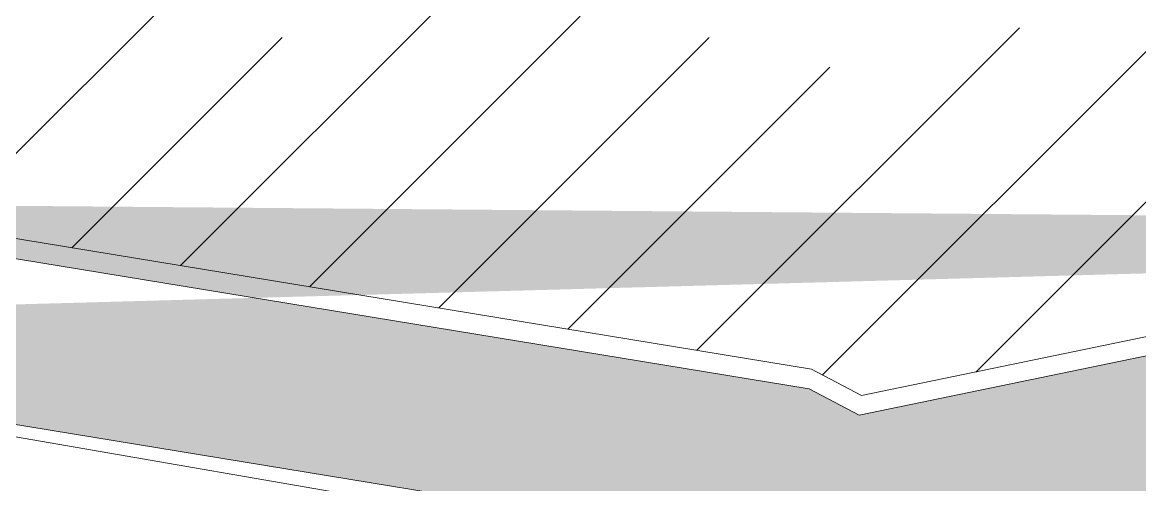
# Model space of a CAD drawing. Header units: millimetres. Extents: x -46762 to 217101, y -107409 to 31524.
# Drawn here: x 118407 to 119151, y -81489 to -81181 of the extents above; entities that cross this region are included whole.
import ezdxf

# ---------------------------------------------------------------- set-up
doc = ezdxf.new("R2010")
doc.units = ezdxf.units.MM

msp = doc.modelspace()

# ---------------------------------------------------------------- hatches: boundary and pattern name
at = {"lineweight": 0}
h = msp.add_hatch(dxfattribs=at)
h.set_pattern_fill('JIS_WOOD', scale=100, style=0)
h.set_pattern_definition([(45, (56195.76325502712, -78375.66156037094), (-49.99999991609842, 49.99999991609842), [])])
h.paths.add_polyline_path([(118750.6534083098, -81733.63051899284), (118752.1618696954, -81757.50101246405), (118077.335959124, -81633.52145728393), (118184.405920295, -81270.61903828377), (118348.9813645023, -81329.78546330356), (118383.5420986236, -81335.45342536186), (118372.1248235221, -81325.65490655105), (118334.618646199, -81299.10318880039), (118229.9147656879, -81231.94271745006), (118142.4009282779, -81178.8389361423), (117987.6888113358, -81106.9927861756), (117820.7092073889, -81045.19923232532), (117734.1855293716, -81012.36040587178), (117539.233634408, -80974.04849931048), (117477.9002337936, -80960.91303789034), (117359.155455072, -80946.11320959349), (117240.9472528315, -80936.14014898124), (117198.29455133, -80935.2611904023), (117155.6418498286, -80936.14014898124), (117037.4336475881, -80946.11320959349), (116918.6888688665, -80960.91303789034), (116857.355468252, -80974.04849931048), (116662.4035732884, -81012.36040587178), (116575.8798952712, -81045.19923232532), (116408.9002913243, -81106.9927861756), (116254.1881743822, -81178.8389361423), (116166.6743369722, -81231.94271745006), (116061.9704564611, -81299.10318880039), (116024.464279138, -81325.65490655105), (115880.6917520873, -81449.04317549116), (115850.9996498785, -81453.72850830093), (115825.9955316629, -81477.15690138275), (115813.4934725552, -81508.3942977497), (115669.3123174432, -81659.68569639859), (115676.0019449586, -81697.57122349617), (115575.6598376048, -81817.91432004538), (115459.709175726, -81982.82842152915), (115350.4481413626, -82165.57127079318), (115267.9444643723, -82352.77156635729), (115202.6884649063, -82512.57326395431), (115141.0438384059, -82705.35211062092), (115089.3423026176, -82975.64003515246), (115063.5134358043, -83309.66563790185), (115063.5134358043, -84314.96154953045), (119333.0756668558, -84314.96154953045), (119333.0756668558, -83309.66563790185), (119307.2468000424, -82975.64003515246), (119255.5452642542, -82705.35211062092), (119193.9006377538, -82512.57326395431), (119128.6446382878, -82352.77156635729), (119046.1409612974, -82165.57127079318), (118936.8799269341, -81982.82842152915), (118820.9292650552, -81817.91432004538)])
h.paths.add_polyline_path([(119046.055732599, -84632.19402997571), (119653.2928341847, -84503.1217995442), (119653.2928341847, -84183.14922473943), (119333.0756668558, -84251.21348481457), (119333.0756668558, -83309.66563790193), (119307.2468000425, -82975.64003515255), (119255.5452642542, -82705.35211062092), (119193.9006377537, -82512.57326395423), (119128.6446382877, -82352.77156635743), (119046.1409612975, -82165.5712707933), (118936.8799269341, -81982.82842152918), (118820.9292650552, -81817.91432004535), (118750.6534083098, -81733.63051899281), (118752.1618696954, -81757.50101246405), (118077.335959124, -81633.52145728393), (118184.405920295, -81270.61903828377), (118348.9813645024, -81329.78546330356), (118383.5420986236, -81335.45342536186), (118372.1248235221, -81325.654906551), (118362.1478556018, -81318.59191972773), (118440.5054303993, -81331.44256576359), (118620.1096206667, -81151.16524599178), (118698.3943887555, -81164.06508823665), (118548.1993643509, -81035.16491207042), (118505.0672604293, -81004.63043665717), (118384.6577978416, -80927.3958946043), (118284.01688482, -80866.32654610038), (118106.0979503366, -80783.70347363866), (117914.0714057977, -80712.64088671084), (117814.5691760779, -80674.87623628927), (117590.3744968697, -80630.81754374379), (117519.8410861631, -80615.71176311062), (117383.2845906333, -80598.69196056924), (117247.3451580567, -80587.22294086516), (117198.29455133, -80586.21213849938), (117149.2439446033, -80587.22294086516), (117013.3045120268, -80598.69196056924), (116876.7480164969, -80615.71176311062), (116806.2146057904, -80630.81754374379), (116582.0199265822, -80674.87623628927), (116482.5176968624, -80712.64088671084), (116290.4911523234, -80783.70347363866), (116112.57221784, -80866.32654610038), (116011.9313048185, -80927.3958946043), (115891.5218422308, -81004.63043665717), (115848.3897383091, -81035.16491207042), (115683.0513322009, -81177.06142135155), (115648.9054146608, -81182.44955408279), (115620.1506787129, -81209.39220612688), (115605.773310739, -81245.31521194888), (115439.9649823601, -81419.30032039511), (115447.6580540029, -81462.86867655731), (115332.2646305461, -81601.26323758891), (115198.9213693854, -81790.91445429524), (115073.2711798675, -82001.0687309489), (114978.3919513286, -82216.34907084762), (114903.3475519427, -82400.12102308418), (114832.4562314673, -82621.81669675079), (114772.9994653108, -82932.64780996206), (114743.2962684754, -83316.77725312386), (114743.2962684754, -84632.19402997571)])
at = {"lineweight": 15}
h = msp.add_hatch(dxfattribs=at)
h.set_pattern_fill('GRAVEL', scale=10, style=0)
h.set_pattern_definition([(228.0128, (24572.1670675493, -38712.40461960947), (-2032.001726589601, -2286.002808951258), [34.1721, -3383.05]), (184.9697, (24549.3070675493, -38737.80461960947), (3048.004930617913, 253.9982075387458), [58.6405, -5805.4]), (132.5104, (24490.8870675493, -38742.88461960947), (2539.998151833169, -2794.002729246041), [41.34819999999999, -4093.47]), (267.2737, (24391.8270675493, -38806.38461960947), (253.9988970828173, 5079.998365336643), [53.40049999999999, -5286.639999999999]), (292.8337, (24389.2870675493, -38859.72461960947), (-1270.003605550191, 3048.001733005111), [52.3634, -5183.98]), (357.2737, (24409.6070675493, -38907.98461960947), (-5079.998365336643, 253.9988970828175), [53.40049999999999, -5286.639999999999]), (37.6942, (24462.9470675493, -38910.52461960947), (-3302.002086123993, -2539.997735698489), [70.61939999999998, -6991.310000000001]), (72.2553, (24518.8270675493, -38867.34461960947), (1778.00355654672, 5588.00162060364), [66.672, -6600.53]), (121.4296, (24539.1470675493, -38803.84461960947), (-2032.000523526448, 3301.996115997269), [53.5813, -5304.55]), (175.2364, (24511.2070675493, -38758.12461960947), (2793.997805305446, -253.9976162721156), [61.17129999999998, -2997.389999999999]), (222.3974, (24450.2470675493, -38753.04461960947), (-3048.000091723971, -2793.996365063697), [79.1078, -7831.68]), (138.8141, (24643.2870675493, -38808.92461960948), (-1777.998867422474, 1523.997655712401), [27.0005, -2673.06]), (171.4692, (24622.9670675493, -38791.14461960948), (3301.99495955914, -508.0012800045699), [51.36819999999997, -5085.459999999997]), (225, (24572.1670675493, -38783.52461960947), (-5.329070518200751e-14, -253.9998268700197), [35.9209, -323.289]), (203.1986, (24554.3870675493, -38753.04461960947), (1270.004282559083, 508.0022274306265), [19.3441, -1915.06]), (291.8014, (24536.6070675493, -38760.66461960947), (-254.0001781894509, 762.0004908731864), [27.3566, -1340.48]), (30.9638, (24546.7670675493, -38786.06461960947), (761.9991954808227, 508.0003958660552), [44.43199999999998, -1436.629999999999]), (161.5651, (24584.8670675493, -38763.20461960947), (508.0002318180981, -253.9996222465077), [32.1287, -771.0899999999999]), (16.38950000000001, (24389.2870675493, -38760.66461960947), (2540.001401396935, 761.9984149967804), [45.00880000000001, -4455.88]), (70.3462, (24432.4670675493, -38747.96461960947), (-1015.997168867651, -2793.9960488545), [37.7599, -3738.219999999999]), (293.1986, (24584.8670675493, -38712.40461960947), (-508.0022274306264, 1270.004282559083), [38.688, -1895.72]), (343.6105, (24600.1070675493, -38747.96461960947), (-2540.001401396935, 761.9984149967811), [45.00879999999999, -4455.879999999997]), (339.444, (24389.2870675493, -38918.14461960948), (-1270.001576425591, 507.9993836050138), [43.4035, -2126.77]), (294.7751, (24429.9270675493, -38933.38461960947), (-1269.997040362684, 2793.998702615667), [36.36719999999998, -3600.359999999999]), (66.80140000000002, (24587.4070675493, -38966.40461960947), (508.0022274306268, 1270.004282559083), [38.688, -1895.72]), (17.35400000000001, (24602.6470675493, -38930.84461960947), (-3302.000178185996, -1015.998467560563), [42.57829999999999, -4215.239999999999]), (69.444, (24462.9470675493, -38966.40461960947), (-507.9993836050144, -1270.001576425591), [21.7018, -2148.48]), (101.3099, (24572.1670675493, -38966.40461960947), (-253.9987462887348, 1015.996746090262), [12.9515, -1282.2]), (165.9638, (24569.6270675493, -38953.70461960947), (762.0005354697173, -253.9995604123641), [52.3634, -994.905]), (186.0090000000001, (24518.8270675493, -38941.00461960947), (2539.996254442795, 253.9994068547858), [48.5267, -4804.139999999999]), (303.6901, (24546.7670675493, -38808.92461960948), (-254.0000871307233, 507.999509923184), [36.6324, -879.178]), (353.1572, (24567.0870675493, -38839.40461960947), (4318.001785664343, -508.002275165484), [63.95569999999999, -6331.599999999999]), (60.94540000000001, (24630.5870675493, -38847.02461960947), (-1015.997636582909, -1777.995761083413), [26.1508, -2588.94]), (90, (24643.2870675493, -38824.16461960947), (-254, 254), [15.24, -238.76]), (120.2564, (24513.7470675493, -38933.38461960947), (1015.997846683611, -1777.999103247756), [35.2867, -3493.39]), (48.01279999999999, (24495.9670675493, -38902.90461960947), (2032.001726589601, 2286.002808951258), [68.3443, -3348.88]), (0, (24541.6870675493, -38852.10461960947), (254, 254), [66.04, -187.96]), (325.3048, (24607.7270675493, -38852.10461960947), (-2539.995599095369, 1778.000169048476), [40.161, -3975.93]), (254.0546, (24640.7470675493, -38874.96461960947), (-254.0006479701474, -1016.002420320363), [36.9829, -1812.17]), (207.646, (24630.5870675493, -38910.52461960947), (-4825.998304902272, -2540.001597472339), [60.2145, -5961.25]), (175.4261, (24577.2470675493, -38938.46461960947), (-3302.000760474751, 253.9987711219462), [63.70289999999998, -6306.579999999997]), (175.4261, (24577.2470675493, -38938.46461960947), (-3302.000760474751, 253.9987711219462), [63.70289999999998, -6306.579999999997])])
edge = h.paths.add_edge_path()
edge.add_line((115105.3718890499, -84311.79409992907), (115105.3718890499, -83298.93695769808))
edge.add_line((115105.3718890499, -83298.93695769808), (115130.6943074944, -82971.46087657123))
edge.add_line((115130.6943074944, -82971.46087657123), (115181.3820876789, -82706.4727152658))
edge.add_line((115181.3820876789, -82706.4727152658), (115241.8179960127, -82517.47384598482))
edge.add_line((115241.8179960127, -82517.47384598482), (115305.7944660774, -82360.80551500733))
edge.add_line((115305.7944660774, -82360.80551500733), (115386.680423911, -82177.27581347391))
edge.add_line((115386.680423911, -82177.27581347391), (115493.7990850516, -81998.1161573327))
edge.add_line((115493.7990850516, -81998.11615733268), (115607.4762045406, -81836.43566568193))
edge.add_line((115607.4762045406, -81836.43566568193), (115705.8508195933, -81718.4522376925))
edge.add_line((115705.8508195933, -81718.4522376925), (115699.2923612449, -81681.30956406743))
edge.add_line((115699.2923612449, -81681.30956406743), (115840.6464348841, -81532.98466343127))
edge.add_line((115840.6464348841, -81532.98466343127), (115852.903355578, -81502.35976503229))
edge.add_line((115852.903355578, -81502.35976503229), (115877.4171969658, -81479.39075220698))
edge.add_line((115877.4171969658, -81479.39075220698), (115906.527101092, -81474.79728866799))
edge.add_line((115906.527101092, -81474.79728866799), (116047.4805589849, -81353.82839755024))
edge.add_line((116047.4805589849, -81353.82839755024), (116084.2513210664, -81327.79730171626))
edge.add_line((116084.2513210664, -81327.79730171626), (116186.9021843126, -81261.95370235319))
edge.add_line((116186.9021843126, -81261.95370235319), (116272.7000641263, -81209.8911716593))
edge.add_line((116272.7000641263, -81209.8911716593), (116424.3786101479, -81139.45376973116))
edge.add_line((116424.3786101479, -81139.45376973116), (116588.0841042135, -81078.87185419168))
edge.add_line((116588.0841042135, -81078.87185419168), (116672.9112395245, -81046.67692629604))
edge.add_line((116672.9112395245, -81046.67692629604), (116864.0405483124, -81009.1162335889))
edge.add_line((116864.0405483124, -81009.1162335889), (116924.1713332285, -80996.23833023582))
edge.add_line((116924.1713332285, -80996.23833023582), (117040.5877829556, -80981.72869465066))
edge.add_line((117040.5877829556, -80981.72869465066), (117156.478177309, -80971.95118424651))
edge.add_line((117156.478177309, -80971.95118424651), (117198.29455133, -80971.08946014951))
edge.add_line((115205.034872968, -84311.79409992907), (115205.034872968, -83302.93400989228))
edge.add_line((115205.034872968, -83302.93400989228), (115229.1514619627, -82991.05202786671))
edge.add_line((115229.1514619627, -82991.05202786671), (115277.4255383289, -82738.68235043297))
edge.add_line((115277.4255383289, -82738.68235043297), (115334.9835462659, -82558.68342730822))
edge.add_line((115334.9835462659, -82558.68342730822), (115395.913517756, -82409.47549304395))
edge.add_line((115395.913517756, -82409.47549304395), (115472.9477633119, -82234.68530110735))
edge.add_line((115472.9477633119, -82234.68530110735), (115574.9655358267, -82064.05705716333))
edge.add_line((115574.9655358267, -82064.05705716333), (115683.2294591496, -81910.07563654357))
edge.add_line((115683.2294591496, -81910.07563654357), (115776.9195687236, -81797.71046702983))
edge.add_line((115776.9195687236, -81797.71046702983), (115770.6734179156, -81762.33649214881))
edge.add_line((115770.6734179156, -81762.33649214881), (115905.2963451911, -81621.07468201913))
edge.add_line((115905.2963451911, -81621.07468201913), (115916.9696029947, -81591.90811211534))
edge.add_line((115916.9696029947, -81591.90811211534), (115940.3161186022, -81570.03286180552))
edge.add_line((115940.3161186022, -81570.03286180552), (115968.0398368177, -81565.65813462553))
edge.add_line((115968.0398368177, -81565.65813462553), (116102.281225287, -81450.44966689433))
edge.add_line((116102.281225287, -81450.44966689433), (116137.300998698, -81425.65814705245))
edge.add_line((116137.300998698, -81425.65814705245), (116235.0637255991, -81362.94995718286))
edge.add_line((116235.0637255991, -81362.94995718286), (116316.7759920884, -81313.36659461726))
edge.add_line((116316.7759920884, -81313.36659461726), (116461.2317502042, -81246.2833546857))
edge.add_line((116461.2317502042, -81246.2833546857), (116617.1417445524, -81188.58629226714))
edge.add_line((116617.1417445524, -81188.58629226714), (116697.9294924677, -81157.92445617606))
edge.add_line((116697.9294924677, -81157.92445617606), (116879.957405599, -81122.15236788354))
edge.add_line((116879.957405599, -81122.15236788354), (116937.2248198048, -81109.88769802346))
edge.add_line((116937.2248198048, -81109.88769802346), (117048.0976290687, -81096.06899746618))
edge.add_line((117048.0976290687, -81096.06899746618), (117158.4694332147, -81086.75708279555))
edge.add_line((117158.4694332147, -81086.75708279555), (117198.29455133, -81085.93639317935))
edge.add_line((115105.3718890499, -84311.79409992907), (115205.034872968, -84311.79409992907))
edge.add_line((118272.6618777742, -81302.34788772358), (118209.6869183475, -81261.95370235319))
edge.add_line((118209.6869183475, -81261.95370235319), (118123.8890385338, -81209.8911716593))
edge.add_line((118123.8890385338, -81209.8911716593), (117972.2104925121, -81139.45376973116))
edge.add_line((117972.2104925121, -81139.45376973116), (117808.5049984465, -81078.87185419168))
edge.add_line((117808.5049984465, -81078.87185419168), (117723.6778631355, -81046.67692629604))
edge.add_line((117723.6778631355, -81046.67692629604), (117532.5485543477, -81009.1162335889))
edge.add_line((117532.5485543477, -81009.1162335889), (117472.4177694316, -80996.23833023582))
edge.add_line((117472.4177694316, -80996.23833023582), (117356.0013197045, -80981.72869465066))
edge.add_line((117356.0013197045, -80981.72869465066), (117240.1109253511, -80971.95118424651))
edge.add_line((117240.1109253511, -80971.95118424651), (117198.29455133, -80971.08946014951))
edge.add_line((118301.3469224753, -81456.49070691763), (118294.3078773731, -81450.44966689433))
edge.add_line((118294.3078773731, -81450.44966689433), (118259.2881039621, -81425.65814705245))
edge.add_line((118259.2881039621, -81425.65814705245), (118161.525377061, -81362.94995718286))
edge.add_line((118161.525377061, -81362.94995718286), (118079.8131105717, -81313.36659461726))
edge.add_line((118079.8131105717, -81313.36659461726), (117935.3573524558, -81246.2833546857))
edge.add_line((117935.3573524558, -81246.2833546857), (117779.4473581077, -81188.58629226714))
edge.add_line((117779.4473581077, -81188.58629226714), (117698.6596101924, -81157.92445617606))
edge.add_line((117698.6596101924, -81157.92445617606), (117516.6316970611, -81122.15236788354))
edge.add_line((117516.6316970611, -81122.15236788354), (117459.3642828553, -81109.88769802346))
edge.add_line((117459.3642828553, -81109.88769802346), (117348.4914735914, -81096.06899746618))
edge.add_line((117348.4914735914, -81096.06899746618), (117238.1196694453, -81086.75708279555))
edge.add_line((117238.1196694453, -81086.75708279555), (117198.29455133, -81085.93639317935))
edge.add_line((118178.6439295439, -81375.19622277323), (118368.5959032119, -81443.4857495706))
edge.add_line((118368.5959032119, -81443.4857495706), (118950.3521756387, -81538.89380623167))
edge.add_line((118950.3521756387, -81538.89380623167), (118983.6967300038, -81556.53672028967))
edge.add_line((118983.6967300038, -81556.53672028967), (120137.975414228, -81317.9221666638))
edge.add_line((118272.6618777742, -81302.34788772358), (118348.9813645023, -81329.78546330356))
edge.add_line((118348.9813645023, -81329.78546330356), (118930.7376369291, -81425.19351996464))
edge.add_line((118930.7376369291, -81425.19351996464), (118964.0821912943, -81442.83643402264))
edge.add_line((118964.0821912943, -81442.83643402264), (120094.5353447346, -81209.14713672403))
edge.add_line((120094.5353447346, -81209.14713672403), (120118.5114395527, -81321.94579431319))
h = msp.add_hatch(dxfattribs=at)
h.set_pattern_fill('JIS_WOOD', scale=100, style=0)
h.set_pattern_definition([(45, (24389.2870675493, -38966.40461960947), (-49.99999991609842, 49.99999991609842), [])])
h.paths.add_polyline_path([(118440.5054303993, -81331.4425657636), (118932.3741101442, -81412.10905290116), (118965.7186645094, -81429.75196695916), (120091.9400975074, -81196.93745847732), (120046.5259875139, -80983.28086920697), (118929.2287020738, -81214.25056194793), (118895.8841477087, -81196.60764788993), (118620.1096206667, -81151.16524599178)])

# ---------------------------------------------------------------- linework, layer by layer
at = {"color": 7, "lineweight": 15}
msp.add_line((118304.1801159078, -81440.10650914138), (118916.3298397103, -81545.96085738976), dxfattribs=at)
for points in [[(118362.1478556018, -81318.59191972774), (118932.3741101442, -81412.10905290116), (118965.7186645094, -81429.75196695916), (120096.1718179497, -81196.06266966055)], [(118272.6618777742, -81302.34788772358), (118348.9813645023, -81329.78546330356), (118930.7376369291, -81425.19351996464), (118964.0821912943, -81442.83643402264), (120094.5353447346, -81209.14713672403)], [(118178.6439295439, -81375.19622277323), (118368.5959032119, -81443.4857495706), (118950.3521756387, -81538.89380623167), (118983.6967300038, -81556.53672028967), (120137.975414228, -81317.9221666638)]]:
    msp.add_lwpolyline(points, dxfattribs=at)

doc.saveas('drawing.dxf')
